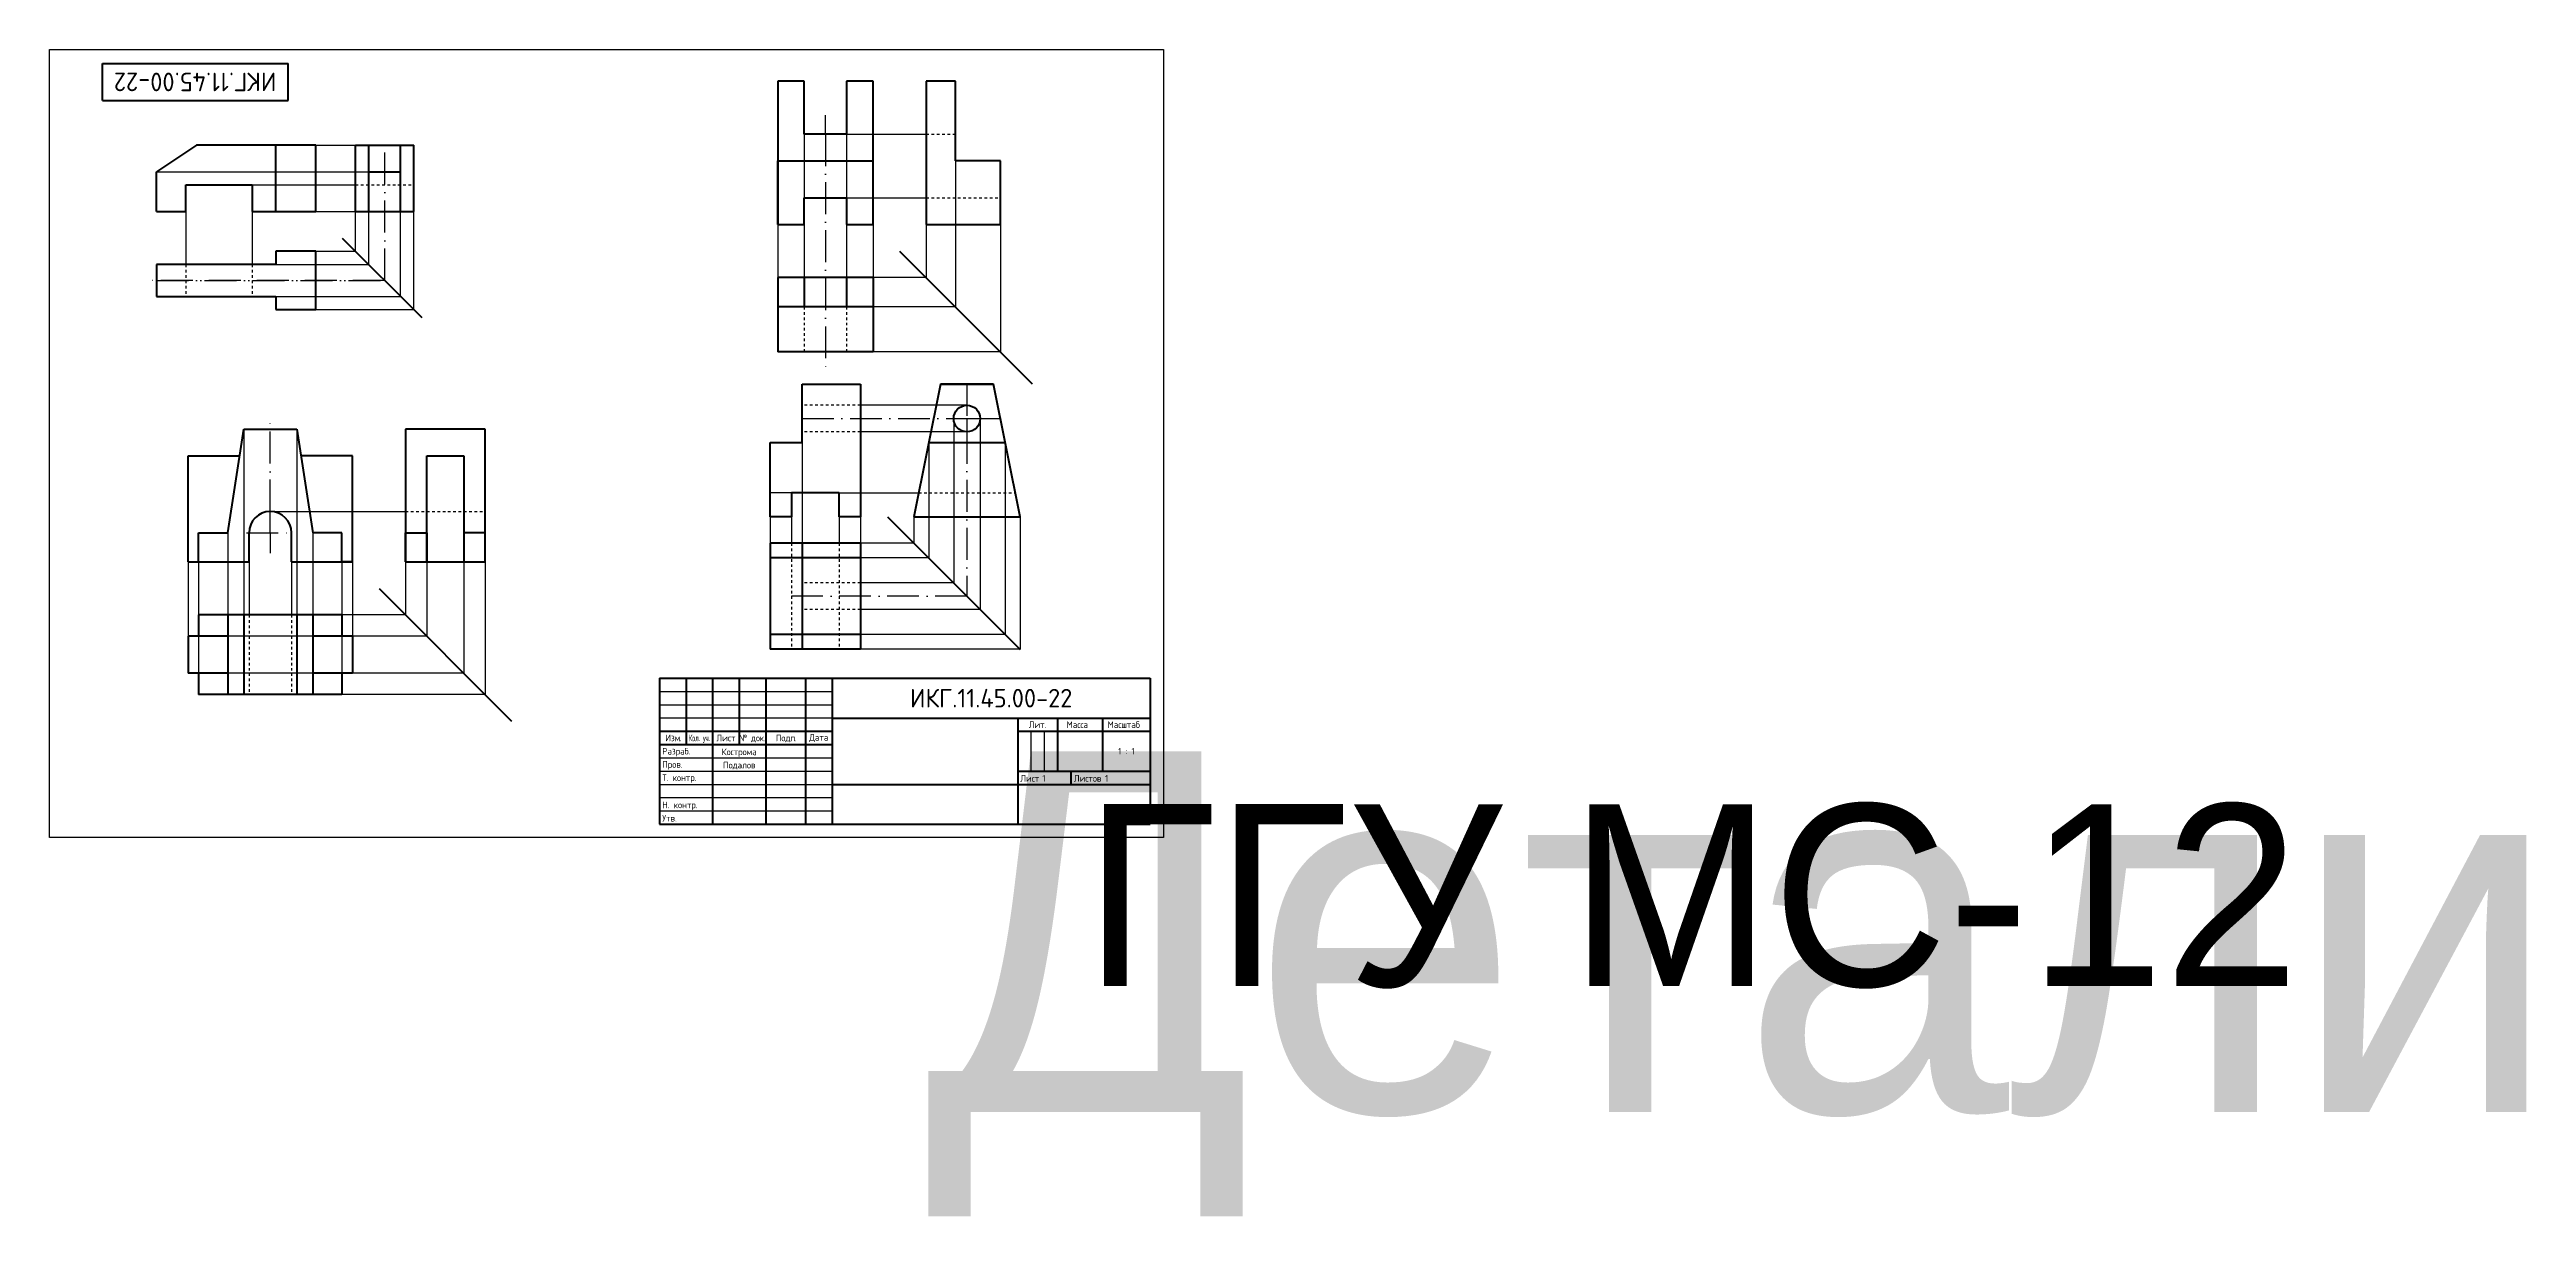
# Model space of a CAD drawing. Header units: millimetres. Extents: x 801 to 1734, y -82 to 358.
import ezdxf
from ezdxf.enums import TextEntityAlignment as Align

# ---------------------------------------------------------------- set-up
doc = ezdxf.new("R2018")
doc.units = ezdxf.units.MM
doc.linetypes.add('ACAD_ISO10W100', pattern=[18, 12, -3, 0, -3])
doc.linetypes.add('JIS_02_1.0', pattern=[2, 1, -1])
for name, color, linetype in [('Линии связи', 92, 'Continuous'), ('Невидимая', 7, 'JIS_02_1.0'), ('Центровая', 20, 'ACAD_ISO10W100')]:
    doc.layers.add(name, color=color, linetype=linetype)
doc.layers.add('Основная', color=7, linetype='Continuous', lineweight=40)
doc.styles.add('GOST-2.304_Type-B', font='GOST Common.ttf')
doc.styles.get("Standard").update_dxf_attribs({"font": 'arial.ttf'})

# ---------------------------------------------------------------- blocks, each defined once
blk = doc.blocks.new('ACAD_SPDS_TB_08')
at = {"linetype": 'Continuous', "lineweight": 60}
for p, q in [((0, 0), (0, -14)), ((70, 0), (0, 0)), ((70, 0), (70, -14)), ((70, -14), (0, -14))]:
    blk.add_line(p, q, dxfattribs=at)
at = {"style": 'GOST-2.304_Type-B', "flags": 8}
blk.add_attdef('ОБОЗНАЧЕНИЕ_ДОКУМЕНТА', text='', height=5, dxfattribs=at).set_placement((35, -7), align=Align.MIDDLE_CENTER)
at = {"style": 'GOST-2.304_Type-B', "flags": 1}
blk.add_attdef('ИДЕНТИФИКАТОР_НАДПИСИ', (-0.4, -20.95), '', height=2.5, dxfattribs=at)
blk = doc.blocks.new('ACAD_SPDS_TB_06')
at = {"linetype": 'Continuous', "lineweight": 60}
for p, q in [((-185, 55), (0, 55)), ((-185, 55), (-185, 0)), ((-175, 55), (-175, 30)), ((-165, 55), (-165, 0)), ((-155, 55), (-155, 30)), ((-145, 55), (-145, 0)), ((-130, 55), (-130, 0)), ((-120, 55), (-120, 0)), ((0, 55), (0, 0)), ((-120, 40), (0, 40)), ((-185, 35), (-120, 35)), ((-185, 30), (-120, 30)), ((-120, 15), (0, 15)), ((-185, 0), (0, 0))]:
    blk.add_line(p, q, dxfattribs=at)
at = {"linetype": 'Continuous', "lineweight": 25}
for p, q in [((-185, 50), (-120, 50)), ((-185, 45), (-120, 45)), ((-185, 25), (-120, 25)), ((-185, 20), (-120, 20)), ((-185, 15), (-120, 15)), ((-185, 10), (-120, 10)), ((-185, 5), (-120, 5))]:
    blk.add_line(p, q, dxfattribs=at)
at = {"lineweight": 25}
blk.add_line((-120, 40), (-185, 40), dxfattribs=at)
at = {"lineweight": 60}
for p, q in [((-50, 40), (-50, 0)), ((-35, 40), (-35, 20)), ((-18, 40), (-18, 20)), ((-50, 35), (0, 35)), ((-50, 20), (0, 20)), ((-30, 20), (-30, 15))]:
    blk.add_line(p, q, dxfattribs=at)
for p, q in [((-45, 35), (-45, 20)), ((-40, 35), (-40, 20)), ((-130, 20), (-120, 20))]:
    blk.add_line(p, q)
at = {"style": 'GOST-2.304_Type-B'}
for s, p in [('Разраб.', (-184, 26.25)), ('.', (-177.56, 31.25)), ('.', (-134.25, 31.25)), ('Т. контр.', (-184, 16.25)), ('Пров.', (-184, 21.25)), ('Лист', (-49.02, 16)), ('Листов', (-28.83, 16)), ('Утв.', (-184, 1)), ('Н. контр.', (-184, 6))]:
    blk.add_text(s, height=2.5, dxfattribs=at).set_placement(p)
for s, p in [('Изм', (-180, 31.25)), ('Лист', (-160, 31.25)), ('Подп', (-137.5, 31.25)), ('Дата', (-125, 31.44))]:
    blk.add_text(s, height=2.5, dxfattribs=at).set_placement(p, align=Align.CENTER)
at = {"style": 'GOST-2.304_Type-B', "width": 0.70447}
blk.add_text('Кол. уч.', height=2.5, dxfattribs=at).set_placement((-174, 31.25), (-166, 31.25), align=Align.FIT)
at = {"style": 'GOST-2.304_Type-B', "width": 0.9}
blk.add_text('№ док.', height=2.5, dxfattribs=at).set_placement((-150, 31.25), align=Align.CENTER)
at = {"linetype": 'Continuous', "char_height": 2.5, "attachment_point": 5, "style": 'GOST-2.304_Type-B'}
for s, insert, width in [('Лит.', (-42.5, 37.5), 14), ('Масса', (-27.5, 37.5), 14), ('Масштаб', (-10, 37.5), 19)]:
    blk.add_mtext(s, dxfattribs=dict(at, insert=insert, width=width))
at = {"style": 'GOST-2.304_Type-B'}
for tag, p, flags in [('ИДЕНТИФИКАТОР_НАДПИСИ', (-185.34, 60.88), 1), ('ЛИСТ', (-40.73, 16), 8), ('ЛИСТОВ', (-17.07, 16), 8)]:
    blk.add_attdef(tag, p, '', height=2.5, dxfattribs=dict(at, flags=flags))
at = {"style": 'GOST-2.304_Type-B', "flags": 8}
for tag, p in [('ИЗМ_4', (-180, 51)), ('ИЗМ_3', (-180, 46)), ('ИЗМ_4_КОЛ_УЧ', (-170, 51)), ('ИЗМ_3_КОЛ_УЧ', (-170, 46)), ('ИЗМ_4_ЛИСТ', (-160, 51)), ('ИЗМ_3_ЛИСТ', (-160, 46)), ('ИЗМ_4_N_ДОК', (-150, 51)), ('ИЗМ_3_N_ДОК', (-150, 46)), ('ИЗМ_4_ДАТА', (-125, 51)), ('ИЗМ_3_ДАТА', (-125, 46)), ('ИЗМ_2', (-180, 41)), ('ИЗМ_1', (-180, 36)), ('ИЗМ_2_КОЛ_УЧ', (-170, 41)), ('ИЗМ_1_КОЛ_УЧ', (-170, 36)), ('ИЗМ_2_ЛИСТ', (-160, 41)), ('ИЗМ_1_ЛИСТ', (-160, 36)), ('ИЗМ_2_N_ДОК', (-150, 41)), ('ИЗМ_1_N_ДОК', (-150, 36)), ('ИЗМ_2_ДАТА', (-125, 41)), ('ИЗМ_1_ДАТА', (-125, 36)), ('РАЗРАБ_ФИО', (-155, 26)), ('РАЗРАБ_ДАТА', (-125, 26)), ('ПРОВ_ФИО', (-155, 21)), ('ПРОВ_ДАТА', (-125, 21)), ('ДОЛЖНОСТЬ_1', (-175, 11)), ('ДОЛЖНОСТЬ_1_ФИО', (-155, 11)), ('ТКОНТР_ФИО', (-155, 16)), ('ДОЛЖНОСТЬ_1_ДАТА', (-125, 11)), ('ТКОНТР_ДАТА', (-125, 16)), ('НКОНТР_ФИО', (-155, 6)), ('УТВ_ФИО', (-155, 1)), ('НКОНТР_ДАТА', (-125, 6)), ('УТВ_ДАТА', (-125, 1))]:
    blk.add_attdef(tag, text='', height=2.5, dxfattribs=at).set_placement(p, align=Align.CENTER)
at = {"style": 'GOST-2.304_Type-B'}
blk.add_attdef('ОБОЗНАЧЕНИЕ_ДОКУМЕНТА', text='', height=5, dxfattribs=at).set_placement((-60, 47.5), align=Align.MIDDLE_CENTER)
at = {"lineweight": 30, "flags": 104}
for tag, p in [('НАИМЕНОВАНИЕ_ДОКУМЕНТА', (-85, 27.5)), ('ОБОЗНАЧЕНИЕ_МАТЕРИАЛА', (-85, 7.5)), ('НАИМЕНОВАНИЕ_ПРЕДПРИЯТИЯ', (-25, 7.5))]:
    blk.add_attdef(tag, text='', height=3.5, dxfattribs=at).set_placement(p, align=Align.MIDDLE_CENTER)
at = {"style": 'GOST-2.304_Type-B', "flags": 8}
for tag, p in [('Л1', (-47.5, 27.5)), ('Л2', (-42.5, 27.5)), ('Л3', (-37.5, 27.5)), ('МАССА', (-26.5, 27.5)), ('МАСШТАБ', (-9, 27.5))]:
    blk.add_attdef(tag, text='', height=2.5, dxfattribs=at).set_placement(p, align=Align.MIDDLE_CENTER)

msp = doc.modelspace()

# ---------------------------------------------------------------- linework, layer by layer
for p, q in [((1085.13, 325.71), (1093.13, 325.71)), ((840.98, 264.61), (840.98, 270.61)), ((840.98, 270.61), (840.98, 270.61)), ((1084.3, 231.54), (1084.3, 218.54)), ((1084.3, 231.54), (1084.3, 218.54)), ((1080.3, 190.54), (1072.3, 190.54))]:
    msp.add_line(p, q)
msp.add_lwpolyline([(800.61, 60.66), (800.61, 357.66), (1220.61, 357.66), (1220.61, 60.66), (800.61, 60.66)])
at = {"layer": 'Линии связи'}
for p, q in [((900.98, 321.61), (915.98, 321.61)), ((1085.13, 325.71), (1085.13, 271.7)), ((1101.13, 325.71), (1131.11, 325.71)), ((1101.13, 325.71), (1101.13, 271.7)), ((840.98, 311.61), (900.98, 311.61)), ((900.98, 311.61), (920.98, 311.61)), ((1142.11, 315.69), (1142.11, 260.7)), ((876.98, 306.61), (915.98, 306.61)), ((1101.13, 301.71), (1131.11, 301.71)), ((851.98, 296.61), (851.98, 276.61)), ((876.98, 296.61), (876.98, 276.61)), ((900.98, 296.61), (915.98, 296.61)), ((915.98, 281.61), (915.98, 296.61)), ((920.98, 276.61), (920.98, 296.61)), ((932.98, 264.61), (932.98, 296.61)), ((937.98, 259.61), (937.98, 296.61)), ((1075.13, 291.71), (1075.13, 271.7)), ((1111.13, 291.71), (1111.13, 271.7)), ((1131.11, 291.69), (1131.11, 271.7)), ((1159.11, 291.69), (1159.11, 243.7)), ((900.98, 281.61), (915.98, 281.61)), ((885.98, 276.61), (920.98, 276.61)), ((1131.11, 271.7), (1111.13, 271.7)), ((885.98, 264.61), (932.98, 264.61)), ((900.98, 259.61), (937.98, 259.61)), ((1142.11, 260.7), (1111.13, 260.7)), ((1159.11, 243.7), (1111.13, 243.7)), ((1146.5, 223.54), (1106.3, 223.54)), ((1141.5, 218.54), (1141.5, 156.6)), ((1151.5, 218.54), (1151.5, 146.6)), ((873.82, 214.52), (873.82, 144.52)), ((893.82, 214.52), (893.82, 144.52)), ((1084.3, 209.54), (1084.3, 171.6)), ((1146.5, 213.54), (1106.3, 213.54)), ((1132.1, 209.54), (1132.1, 166)), ((1160.9, 209.54), (1160.9, 137.2)), ((1098.3, 190.54), (1128.3, 190.54)), ((883.82, 183.52), (934.83, 183.52)), ((1072.3, 181.54), (1072.3, 171.6)), ((1080.3, 181.54), (1080.3, 171.6)), ((1098.3, 181.54), (1098.3, 171.6)), ((1106.3, 181.54), (1106.3, 171.6)), ((1126.5, 181.54), (1126.5, 171.6)), ((1166.5, 181.54), (1166.5, 131.6)), ((867.82, 175.52), (867.82, 144.52)), ((899.82, 175.52), (899.82, 144.52)), ((1126.5, 171.6), (1106.3, 171.6)), ((852.82, 164.52), (852.82, 136.52)), ((856.82, 164.52), (856.82, 144.52)), ((875.82, 164.52), (875.82, 144.52)), ((891.82, 164.52), (891.82, 144.52)), ((910.82, 164.52), (910.82, 144.52)), ((914.82, 164.52), (914.82, 136.52)), ((934.83, 164.53), (934.83, 144.52)), ((942.83, 164.53), (942.83, 136.52)), ((956.83, 164.53), (956.83, 122.52)), ((964.83, 164.53), (964.83, 114.52)), ((1132.1, 166), (1106.3, 166)), ((1141.5, 156.6), (1106.3, 156.6)), ((934.83, 144.52), (910.82, 144.52)), ((1151.5, 146.6), (1106.3, 146.6)), ((856.82, 136.52), (856.82, 122.52)), ((899.82, 136.52), (867.82, 136.52)), ((910.82, 136.52), (910.82, 122.52)), ((942.83, 136.52), (914.82, 136.52)), ((1160.9, 137.2), (1106.3, 137.2)), ((1166.5, 131.6), (1106.3, 131.6)), ((899.82, 122.52), (867.82, 122.52)), ((956.83, 122.52), (914.82, 122.52)), ((964.83, 114.52), (910.82, 114.52)), ((964.83, 114.52), (910.82, 114.52))]:
    msp.add_line(p, q, dxfattribs=at)
at = {"layer": 'Невидимая'}
for p, q in [((1131.11, 325.71), (1142.11, 325.71)), ((915.98, 306.61), (937.98, 306.61)), ((1131.11, 301.71), (1159.11, 301.71)), ((851.98, 276.61), (851.98, 264.61)), ((876.98, 276.61), (876.98, 264.61)), ((1085.13, 260.7), (1085.13, 243.7)), ((1101.13, 260.7), (1101.13, 243.7)), ((1106.3, 223.54), (1084.3, 223.54)), ((1106.3, 213.54), (1084.3, 213.54)), ((1128.3, 190.54), (1164.7, 190.54)), ((934.83, 183.52), (964.83, 183.52)), ((1080.3, 171.6), (1080.3, 131.6)), ((1098.3, 171.6), (1098.3, 131.6)), ((1106.3, 156.6), (1084.3, 156.6)), ((875.82, 144.52), (875.82, 114.52)), ((891.82, 144.52), (891.82, 114.52)), ((1106.3, 146.6), (1084.3, 146.6))]:
    msp.add_line(p, q, dxfattribs=at)
at = {"layer": 'Основная'}
for p, q in [((1075.13, 345.71), (1075.13, 291.71)), ((1085.13, 345.71), (1075.13, 345.71)), ((1075.13, 345.71), (1075.13, 321.71)), ((1085.13, 325.71), (1085.13, 345.71)), ((1111.13, 345.71), (1101.13, 345.71)), ((1101.13, 345.71), (1101.13, 325.71)), ((1111.13, 291.71), (1111.13, 345.71)), ((1131.11, 345.69), (1131.11, 291.69)), ((1142.11, 345.69), (1131.11, 345.69)), ((1142.11, 315.69), (1142.11, 345.69)), ((855.98, 321.61), (840.98, 311.61)), ((900.98, 321.61), (855.98, 321.61)), ((885.98, 296.61), (885.98, 321.61)), ((900.98, 296.61), (900.98, 321.61)), ((915.98, 296.61), (915.98, 321.61)), ((915.98, 321.61), (937.98, 321.61)), ((920.98, 296.61), (920.98, 321.61)), ((932.98, 296.61), (932.98, 321.61)), ((937.98, 296.61), (937.98, 321.61)), ((1101.13, 325.71), (1085.13, 325.71)), ((840.98, 296.61), (840.98, 311.61)), ((920.98, 311.61), (932.98, 311.61)), ((1075.13, 291.71), (1075.13, 315.71)), ((1075.13, 315.71), (1111.13, 315.71)), ((1159.11, 315.69), (1142.11, 315.69)), ((1159.11, 291.69), (1159.11, 315.69)), ((851.98, 296.61), (851.98, 306.61)), ((851.98, 306.61), (876.98, 306.61)), ((876.98, 306.61), (876.98, 296.61)), ((1085.13, 291.71), (1085.13, 301.71)), ((1085.13, 301.71), (1101.13, 301.71)), ((1101.13, 301.71), (1101.13, 291.71)), ((1101.13, 301.71), (1101.13, 291.71)), ((840.98, 296.61), (851.98, 296.61)), ((876.98, 296.61), (900.98, 296.61)), ((876.98, 296.61), (885.98, 296.61)), ((915.98, 296.61), (937.98, 296.61)), ((1075.13, 291.71), (1085.13, 291.71)), ((1101.13, 291.71), (1111.13, 291.71)), ((1131.11, 291.69), (1159.11, 291.69)), ((900.98, 281.61), (885.98, 281.61)), ((885.98, 281.61), (885.98, 276.61)), ((900.98, 259.61), (900.98, 281.61)), ((910.98, 286.61), (940.98, 256.61)), ((1121.11, 281.7), (1171.11, 231.7)), ((840.98, 276.61), (840.98, 264.61)), ((885.98, 276.61), (840.98, 276.61)), ((1075.13, 271.7), (1075.13, 243.7)), ((1111.13, 271.7), (1075.13, 271.7)), ((1085.13, 271.7), (1085.13, 260.7)), ((1101.13, 271.7), (1101.13, 260.7)), ((1111.13, 271.7), (1111.13, 243.7)), ((840.98, 264.61), (885.98, 264.61)), ((885.98, 264.61), (885.98, 259.61)), ((885.98, 259.61), (900.98, 259.61)), ((1111.13, 260.7), (1075.13, 260.7)), ((1111.13, 243.7), (1075.13, 243.7)), ((1084.3, 231.54), (1106.3, 231.54)), ((1084.3, 209.54), (1084.3, 231.54)), ((1106.3, 231.54), (1106.3, 181.54)), ((1136.5, 231.54), (1126.5, 181.54)), ((1136.5, 231.54), (1156.5, 231.54)), ((1156.5, 231.54), (1136.5, 231.54)), ((1136.5, 231.54), (1146.5, 231.54)), ((1166.5, 181.54), (1156.5, 231.54)), ((867.82, 175.52), (873.82, 214.52)), ((873.82, 214.52), (893.82, 214.52)), ((873.82, 214.52), (893.82, 214.52)), ((893.82, 214.52), (899.82, 175.52)), ((934.83, 214.53), (934.83, 164.53)), ((964.83, 214.53), (934.83, 214.53)), ((964.83, 164.53), (964.83, 214.53)), ((1072.3, 181.54), (1072.3, 209.54)), ((1072.3, 209.54), (1084.3, 209.54)), ((1132.1, 209.54), (1160.9, 209.54)), ((852.82, 164.52), (852.82, 204.52)), ((852.82, 204.52), (872.29, 204.52)), ((914.82, 204.52), (895.36, 204.52)), ((914.82, 164.52), (914.82, 204.52)), ((942.83, 164.53), (942.83, 204.53)), ((942.83, 204.53), (956.83, 204.53)), ((956.83, 204.53), (956.83, 164.53)), ((1098.3, 190.54), (1080.3, 190.54)), ((1080.3, 190.54), (1080.3, 181.54)), ((1098.3, 181.54), (1098.3, 190.54)), ((1080.3, 181.54), (1072.3, 181.54)), ((1106.3, 181.54), (1098.3, 181.54)), ((1116.55, 181.54), (1166.55, 131.54)), ((1126.5, 181.54), (1166.5, 181.54)), ((856.82, 164.52), (856.82, 175.52)), ((856.82, 175.52), (867.82, 175.52)), ((875.82, 164.52), (875.82, 175.52)), ((891.82, 164.52), (891.82, 175.52)), ((910.82, 175.52), (899.82, 175.52)), ((910.82, 164.52), (910.82, 175.52)), ((934.83, 164.53), (934.83, 175.53)), ((934.83, 164.53), (934.83, 175.53)), ((934.83, 175.53), (942.83, 175.53)), ((942.83, 175.53), (942.83, 164.53)), ((964.83, 175.53), (956.83, 175.53)), ((964.83, 164.53), (964.83, 175.53)), ((1106.3, 171.6), (1072.3, 171.6)), ((1072.3, 171.6), (1072.3, 131.6)), ((1084.3, 171.6), (1084.3, 131.6)), ((1106.3, 171.6), (1106.3, 131.6)), ((852.82, 164.52), (875.82, 164.52)), ((852.82, 164.52), (856.82, 164.52)), ((891.82, 164.52), (914.82, 164.52)), ((914.82, 164.52), (910.82, 164.52)), ((934.83, 164.53), (964.83, 164.53)), ((1106.3, 166), (1072.3, 166)), ((924.83, 154.52), (974.83, 104.52)), ((910.82, 144.52), (856.82, 144.52)), ((856.82, 144.52), (856.82, 136.52)), ((867.82, 144.52), (867.82, 136.52)), ((873.82, 144.52), (873.82, 114.52)), ((893.82, 144.52), (893.82, 114.52)), ((899.82, 144.52), (899.82, 136.52)), ((910.82, 144.52), (910.82, 136.52)), ((852.82, 136.52), (852.82, 122.52)), ((867.82, 136.52), (852.82, 136.52)), ((867.82, 136.52), (867.82, 122.52)), ((899.82, 136.52), (899.82, 122.52)), ((914.82, 136.52), (899.82, 136.52)), ((914.82, 136.52), (914.82, 122.52)), ((1106.3, 137.2), (1072.3, 137.2)), ((1106.3, 131.6), (1072.3, 131.6)), ((867.82, 122.52), (852.82, 122.52)), ((856.82, 122.52), (856.82, 114.52)), ((867.82, 122.52), (867.82, 114.52)), ((899.82, 122.52), (899.82, 114.52)), ((914.82, 122.52), (899.82, 122.52)), ((910.82, 122.52), (910.82, 114.52)), ((910.82, 114.52), (856.82, 114.52))]:
    msp.add_line(p, q, dxfattribs=at)
msp.add_circle((1146.5, 218.54), 5, dxfattribs=at)
msp.add_arc((883.82, 175.52), 8, 0, 180, dxfattribs=at)
at = {"layer": 'Центровая'}
for p, q in [((1093.13, 325.71), (1093.13, 332.98)), ((926.98, 270.61), (926.98, 324.32)), ((1093.13, 325.71), (1093.13, 237.74)), ((926.98, 270.61), (838.24, 270.61)), ((840.98, 270.61), (926.98, 270.61)), ((1146.5, 231.54), (1146.5, 218.54)), ((883.82, 183.52), (883.82, 217.56)), ((1084.3, 218.54), (1141.5, 218.54)), ((1141.5, 218.54), (1146.5, 218.54)), ((1146.5, 218.54), (1146.5, 213.54)), ((1146.5, 218.54), (1151.5, 218.54)), ((1151.5, 218.54), (1159.1, 218.54)), ((1146.5, 213.54), (1146.5, 151.6)), ((883.82, 175.52), (883.82, 183.52)), ((874.86, 175.52), (892.44, 175.52)), ((883.82, 175.52), (883.82, 167.86)), ((1146.5, 151.6), (1080.3, 151.6))]:
    msp.add_line(p, q, dxfattribs=at)

# ---------------------------------------------------------------- block references
ref = msp.add_blockref('ACAD_SPDS_TB_08', (890.53, 338.44), dxfattribs=dict(rotation=180))
ref.add_attrib('ОБОЗНАЧЕНИЕ_ДОКУМЕНТА', 'ИКГ.11.45.00-22', dxfattribs={"height": 7, "rotation": 180, "style": 'GOST-2.304_Type-B'}).set_placement((855.53, 345.44), align=Align.MIDDLE_CENTER)
ref = msp.add_blockref('ACAD_SPDS_TB_06', (1215.61, 65.66))
lines = msp.add_mtext('Детали', dxfattribs={"insert": (1130.61, 93.16), "char_height": 136, "attachment_point": 1})
ref.add_attrib('НАИМЕНОВАНИЕ_ДОКУМЕНТА', '', (1130.61, 93.16), dxfattribs={"flags": 104}).embed_mtext(lines)
lines = msp.add_mtext('ГГУ МС-12', dxfattribs={"insert": (1190.61, 73.16), "char_height": 68.571, "attachment_point": 1})
ref.add_attrib('НАИМЕНОВАНИЕ_ПРЕДПРИЯТИЯ', '', (1190.61, 73.16), dxfattribs={"flags": 104}).embed_mtext(lines)
ref.add_attrib('ОБОЗНАЧЕНИЕ_ДОКУМЕНТА', 'ИКГ.11.45.00-22', dxfattribs={"height": 7, "style": 'GOST-2.304_Type-B'}).set_placement((1155.61, 113.16), align=Align.MIDDLE_CENTER)
ref.add_attrib('ЛИСТ', '1', (1174.88, 81.66), dxfattribs={"height": 2.5, "style": 'GOST-2.304_Type-B'})
ref.add_attrib('ЛИСТОВ', '1', (1198.54, 81.66), dxfattribs={"height": 2.5, "style": 'GOST-2.304_Type-B'})
ref.add_attrib('МАСШТАБ', '1 : 1', dxfattribs={"height": 2.5, "style": 'GOST-2.304_Type-B'}).set_placement((1206.61, 93.16), align=Align.MIDDLE_CENTER)
ref.add_attrib('РАЗРАБ_ФИО', 'Кострома', dxfattribs={"height": 2.5, "style": 'GOST-2.304_Type-B'}).set_placement((1060.61, 91.66), align=Align.CENTER)
ref.add_attrib('ПРОВ_ФИО', 'Подалов', dxfattribs={"height": 2.5, "style": 'GOST-2.304_Type-B'}).set_placement((1060.61, 86.66), align=Align.CENTER)

doc.saveas('drawing.dxf')
